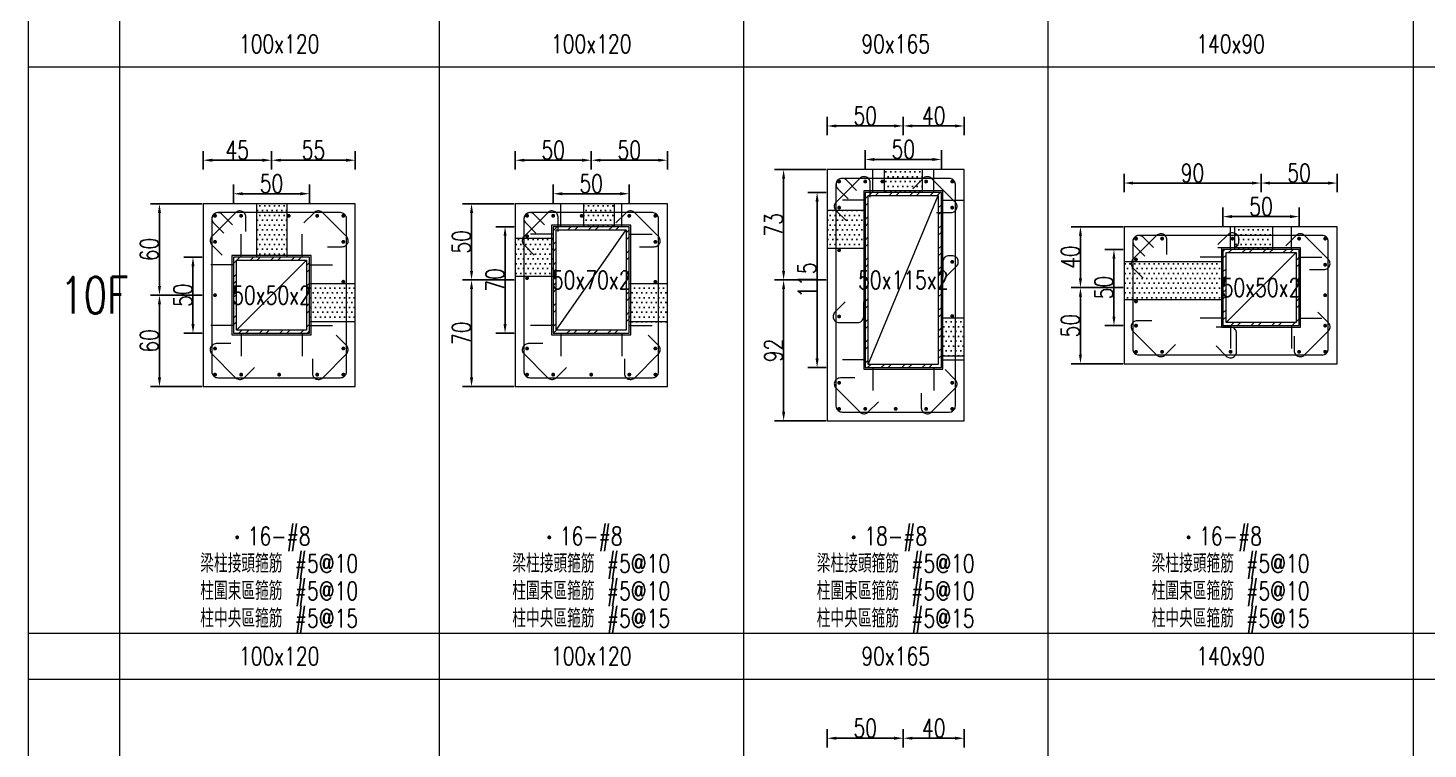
# Model space of a CAD drawing. Header units: millimetres. Extents: x 0 to 3905, y 0 to 8880.
# Drawn here: x 0 to 920, y 3974 to 4447 of the extents above; entities that cross this region are included whole.
import ezdxf
from ezdxf.enums import TextEntityAlignment as Align

# ---------------------------------------------------------------- set-up
doc = ezdxf.new("R2010")
doc.units = ezdxf.units.MM
doc.layers.get('DEFPOINTS').update_dxf_attribs({"color": 3})
for name, color, linetype in [('Hatch線', 6, 'Continuous'), ('TC-鋼粱', 132, 'Continuous'), ('主筋斷面', 2, 'Continuous'), ('文字-主筋根數', 7, 'Continuous'), ('文字-剪力筋 中央區', 7, 'Continuous'), ('文字-剪力筋-BC', 7, 'Continuous'), ('文字-剪力筋-圍束區', 7, 'Continuous'), ('文字-斷面尺寸', 7, 'Continuous'), ('文字-樓群名稱', 7, 'Continuous'), ('文字-輔助字', 7, 'Continuous'), ('柱斷面線', 4, 'Continuous'), ('標註字', 4, 'Continuous'), ('箍筋線', 1, 'Continuous'), ('網格線', 7, 'Continuous'), ('鋼柱', 11, 'Continuous')]:
    doc.layers.add(name, color=color, linetype=linetype)
doc.styles.add('note', font='txt.shx', dxfattribs={"width": 0.75, "height": 12})
doc.styles.add('txt', font='txt.shx', dxfattribs={"height": 0.2, "bigfont": 'chineset.shx'})
doc.dimstyles.new('RCAD_DIM', dxfattribs={"dimtxt": 12, "dimasz": 6, "dimexe": 6, "dimexo": 0.625, "dimtad": 1, "dimdec": 0, "dimdsep": 46, "dimtxsty": 'note', "dimcen": 2.5, "dimclrd": 256, "dimclre": 256, "dimclrt": 256, "dimadec": 0, "dimazin": 0, "dimtfac": 1, "dimtmove": 0, "dimatfit": 3, "dimfxl": 0, "dimtolj": 1, "dimarcsym": 0})

# ---------------------------------------------------------------- blocks, each defined once
blk = doc.blocks.new('*D78')
at = {"layer": 'DEFPOINTS', "color": 0}
for p in [(135, 4332), (185, 4338.62), (185, 4332)]:
    blk.add_point(p, dxfattribs=at)
at = {"layer": '標註字', "lineweight": -2}
for p, q in [((135, 4332.62), (135, 4344.62)), ((185, 4332.62), (185, 4344.62)), ((141, 4338.62), (179, 4338.62))]:
    blk.add_line(p, q, dxfattribs=at)
at = {"layer": '標註字'}
for points in [[(141, 4339.62), (141, 4337.62), (135, 4338.62)], [(179, 4337.62), (179, 4339.62), (185, 4338.62)]]:
    blk.add_solid(points, dxfattribs=at)
at = {"layer": '標註字', "insert": (160, 4345.25), "char_height": 12, "attachment_point": 5, "style": 'note'}
blk.add_mtext('\\A1;50', dxfattribs=at)
blk = doc.blocks.new('*D79')
at = {"layer": 'DEFPOINTS', "color": 0}
for p in [(108.38, 4297), (115, 4297), (115, 4247)]:
    blk.add_point(p, dxfattribs=at)
at = {"layer": '標註字', "lineweight": -2}
for p, q in [((114.38, 4297), (102.38, 4297)), ((108.38, 4253), (108.38, 4291)), ((114.38, 4247), (102.38, 4247))]:
    blk.add_line(p, q, dxfattribs=at)
at = {"layer": '標註字'}
for points in [[(109.38, 4291), (107.38, 4291), (108.38, 4297)], [(107.38, 4253), (109.38, 4253), (108.38, 4247)]]:
    blk.add_solid(points, dxfattribs=at)
at = {"layer": '標註字', "insert": (101.75, 4272), "char_height": 12, "attachment_point": 5, "rotation": 90, "style": 'note'}
blk.add_mtext('\\A1;50', dxfattribs=at)
blk = doc.blocks.new('*D80')
at = {"layer": 'DEFPOINTS', "color": 0}
for p in [(160, 4360.62), (115, 4354), (160, 4354)]:
    blk.add_point(p, dxfattribs=at)
at = {"layer": '標註字', "lineweight": -2}
for p, q in [((115, 4354.62), (115, 4366.62)), ((121, 4360.62), (154, 4360.62)), ((160, 4354.62), (160, 4366.62))]:
    blk.add_line(p, q, dxfattribs=at)
at = {"layer": '標註字'}
for points in [[(121, 4361.62), (121, 4359.62), (115, 4360.62)], [(154, 4359.62), (154, 4361.62), (160, 4360.62)]]:
    blk.add_solid(points, dxfattribs=at)
at = {"layer": '標註字', "insert": (137.5, 4367.25), "char_height": 12, "attachment_point": 5, "style": 'note'}
blk.add_mtext('\\A1;45', dxfattribs=at)
blk = doc.blocks.new('*D81')
at = {"layer": 'DEFPOINTS', "color": 0}
for p in [(215, 4360.62), (160, 4354), (215, 4354)]:
    blk.add_point(p, dxfattribs=at)
at = {"layer": '標註字', "lineweight": -2}
for p, q in [((160, 4354.62), (160, 4366.62)), ((166, 4360.62), (209, 4360.62)), ((215, 4354.62), (215, 4366.62))]:
    blk.add_line(p, q, dxfattribs=at)
at = {"layer": '標註字'}
for points in [[(166, 4361.62), (166, 4359.62), (160, 4360.62)], [(209, 4359.62), (209, 4361.62), (215, 4360.62)]]:
    blk.add_solid(points, dxfattribs=at)
at = {"layer": '標註字', "insert": (187.5, 4367.25), "char_height": 12, "attachment_point": 5, "style": 'note'}
blk.add_mtext('\\A1;55', dxfattribs=at)
blk = doc.blocks.new('*D82')
at = {"layer": 'DEFPOINTS', "color": 0}
for p in [(86.38, 4272), (115, 4272), (115, 4212)]:
    blk.add_point(p, dxfattribs=at)
at = {"layer": '標註字', "lineweight": -2}
for p, q in [((114.38, 4272), (80.38, 4272)), ((86.38, 4218), (86.38, 4266)), ((114.38, 4212), (80.38, 4212))]:
    blk.add_line(p, q, dxfattribs=at)
at = {"layer": '標註字'}
for points in [[(87.38, 4266), (85.38, 4266), (86.38, 4272)], [(85.38, 4218), (87.38, 4218), (86.38, 4212)]]:
    blk.add_solid(points, dxfattribs=at)
at = {"layer": '標註字', "insert": (79.75, 4242), "char_height": 12, "attachment_point": 5, "rotation": 90, "style": 'note'}
blk.add_mtext('\\A1;60', dxfattribs=at)
blk = doc.blocks.new('*D83')
at = {"layer": 'DEFPOINTS', "color": 0}
for p in [(86.38, 4332), (115, 4332), (115, 4272)]:
    blk.add_point(p, dxfattribs=at)
at = {"layer": '標註字', "lineweight": -2}
for p, q in [((114.38, 4332), (80.38, 4332)), ((86.38, 4278), (86.38, 4326)), ((114.38, 4272), (80.38, 4272))]:
    blk.add_line(p, q, dxfattribs=at)
at = {"layer": '標註字'}
for points in [[(87.38, 4326), (85.38, 4326), (86.38, 4332)], [(85.38, 4278), (87.38, 4278), (86.38, 4272)]]:
    blk.add_solid(points, dxfattribs=at)
at = {"layer": '標註字', "insert": (79.75, 4302), "char_height": 12, "attachment_point": 5, "rotation": 90, "style": 'note'}
blk.add_mtext('\\A1;60', dxfattribs=at)
blk = doc.blocks.new('Circle_Filled')
at = {"const_width": 0.5}
blk.add_lwpolyline([(-0.25, 0, 1), (0.25, 0, 1)], format="xyb", close=True, dxfattribs=at)
blk = doc.blocks.new('*D210')
at = {"layer": 'DEFPOINTS', "color": 0}
for p in [(345, 4332), (395, 4338.62), (395, 4332)]:
    blk.add_point(p, dxfattribs=at)
at = {"layer": '標註字', "lineweight": -2}
for p, q in [((345, 4332.62), (345, 4344.62)), ((395, 4332.62), (395, 4344.62)), ((351, 4338.62), (389, 4338.62))]:
    blk.add_line(p, q, dxfattribs=at)
at = {"layer": '標註字'}
for points in [[(351, 4339.62), (351, 4337.62), (345, 4338.62)], [(389, 4337.62), (389, 4339.62), (395, 4338.62)]]:
    blk.add_solid(points, dxfattribs=at)
at = {"layer": '標註字', "insert": (370, 4345.25), "char_height": 12, "attachment_point": 5, "style": 'note'}
blk.add_mtext('\\A1;50', dxfattribs=at)
blk = doc.blocks.new('*D211')
at = {"layer": 'DEFPOINTS', "color": 0}
for p in [(313.38, 4317), (320, 4317), (320, 4247)]:
    blk.add_point(p, dxfattribs=at)
at = {"layer": '標註字', "lineweight": -2}
for p, q in [((319.38, 4317), (307.38, 4317)), ((313.38, 4253), (313.38, 4311)), ((319.38, 4247), (307.38, 4247))]:
    blk.add_line(p, q, dxfattribs=at)
at = {"layer": '標註字'}
for points in [[(314.38, 4311), (312.38, 4311), (313.38, 4317)], [(312.38, 4253), (314.38, 4253), (313.38, 4247)]]:
    blk.add_solid(points, dxfattribs=at)
at = {"layer": '標註字', "insert": (306.75, 4282), "char_height": 12, "attachment_point": 5, "rotation": 90, "style": 'note'}
blk.add_mtext('\\A1;70', dxfattribs=at)
blk = doc.blocks.new('*D212')
at = {"layer": 'DEFPOINTS', "color": 0}
for p in [(370, 4360.62), (320, 4354), (370, 4354)]:
    blk.add_point(p, dxfattribs=at)
at = {"layer": '標註字', "lineweight": -2}
for p, q in [((320, 4354.62), (320, 4366.62)), ((326, 4360.62), (364, 4360.62)), ((370, 4354.62), (370, 4366.62))]:
    blk.add_line(p, q, dxfattribs=at)
at = {"layer": '標註字'}
for points in [[(326, 4361.62), (326, 4359.62), (320, 4360.62)], [(364, 4359.62), (364, 4361.62), (370, 4360.62)]]:
    blk.add_solid(points, dxfattribs=at)
at = {"layer": '標註字', "insert": (345, 4367.25), "char_height": 12, "attachment_point": 5, "style": 'note'}
blk.add_mtext('\\A1;50', dxfattribs=at)
blk = doc.blocks.new('*D213')
at = {"layer": 'DEFPOINTS', "color": 0}
for p in [(420, 4360.62), (370, 4354), (420, 4354)]:
    blk.add_point(p, dxfattribs=at)
at = {"layer": '標註字', "lineweight": -2}
for p, q in [((370, 4354.62), (370, 4366.62)), ((376, 4360.62), (414, 4360.62)), ((420, 4354.62), (420, 4366.62))]:
    blk.add_line(p, q, dxfattribs=at)
at = {"layer": '標註字'}
for points in [[(376, 4361.62), (376, 4359.62), (370, 4360.62)], [(414, 4359.62), (414, 4361.62), (420, 4360.62)]]:
    blk.add_solid(points, dxfattribs=at)
at = {"layer": '標註字', "insert": (395, 4367.25), "char_height": 12, "attachment_point": 5, "style": 'note'}
blk.add_mtext('\\A1;50', dxfattribs=at)
blk = doc.blocks.new('*D214')
at = {"layer": 'DEFPOINTS', "color": 0}
for p in [(291.38, 4282), (320, 4282), (320, 4212)]:
    blk.add_point(p, dxfattribs=at)
at = {"layer": '標註字', "lineweight": -2}
for p, q in [((319.38, 4282), (285.38, 4282)), ((291.38, 4218), (291.38, 4276)), ((319.38, 4212), (285.38, 4212))]:
    blk.add_line(p, q, dxfattribs=at)
at = {"layer": '標註字'}
for points in [[(292.38, 4276), (290.38, 4276), (291.38, 4282)], [(290.38, 4218), (292.38, 4218), (291.38, 4212)]]:
    blk.add_solid(points, dxfattribs=at)
at = {"layer": '標註字', "insert": (284.75, 4247), "char_height": 12, "attachment_point": 5, "rotation": 90, "style": 'note'}
blk.add_mtext('\\A1;70', dxfattribs=at)
blk = doc.blocks.new('*D215')
at = {"layer": 'DEFPOINTS', "color": 0}
for p in [(291.38, 4332), (320, 4332), (320, 4282)]:
    blk.add_point(p, dxfattribs=at)
at = {"layer": '標註字', "lineweight": -2}
for p, q in [((319.38, 4332), (285.38, 4332)), ((291.38, 4288), (291.38, 4326)), ((319.38, 4282), (285.38, 4282))]:
    blk.add_line(p, q, dxfattribs=at)
at = {"layer": '標註字'}
for points in [[(292.38, 4326), (290.38, 4326), (291.38, 4332)], [(290.38, 4288), (292.38, 4288), (291.38, 4282)]]:
    blk.add_solid(points, dxfattribs=at)
at = {"layer": '標註字', "insert": (284.75, 4307), "char_height": 12, "attachment_point": 5, "rotation": 90, "style": 'note'}
blk.add_mtext('\\A1;50', dxfattribs=at)
blk = doc.blocks.new('*D338')
at = {"layer": 'DEFPOINTS', "color": 0}
for p in [(525, 3974.5), (575, 3981.12), (575, 3974.5)]:
    blk.add_point(p, dxfattribs=at)
at = {"layer": '標註字', "lineweight": -2}
for p, q in [((525, 3975.12), (525, 3987.12)), ((575, 3975.12), (575, 3987.12)), ((531, 3981.12), (569, 3981.12))]:
    blk.add_line(p, q, dxfattribs=at)
at = {"layer": '標註字'}
for points in [[(531, 3982.12), (531, 3980.12), (525, 3981.12)], [(569, 3980.12), (569, 3982.12), (575, 3981.12)]]:
    blk.add_solid(points, dxfattribs=at)
at = {"layer": '標註字', "insert": (550, 3987.75), "char_height": 12, "attachment_point": 5, "style": 'note'}
blk.add_mtext('\\A1;50', dxfattribs=at)
blk = doc.blocks.new('*D339')
at = {"layer": 'DEFPOINTS', "color": 0}
for p in [(575, 3974.5), (615, 3981.12), (615, 3974.5)]:
    blk.add_point(p, dxfattribs=at)
at = {"layer": '標註字', "lineweight": -2}
for p, q in [((575, 3975.12), (575, 3987.12)), ((615, 3975.12), (615, 3987.12)), ((581, 3981.12), (609, 3981.12))]:
    blk.add_line(p, q, dxfattribs=at)
at = {"layer": '標註字'}
for points in [[(581, 3982.12), (581, 3980.12), (575, 3981.12)], [(609, 3980.12), (609, 3982.12), (615, 3981.12)]]:
    blk.add_solid(points, dxfattribs=at)
at = {"layer": '標註字', "insert": (595, 3987.75), "char_height": 12, "attachment_point": 5, "style": 'note'}
blk.add_mtext('\\A1;40', dxfattribs=at)
blk = doc.blocks.new('*D342')
at = {"layer": 'DEFPOINTS', "color": 0}
for p in [(600, 4361.12), (550, 4354.5), (600, 4354.5)]:
    blk.add_point(p, dxfattribs=at)
at = {"layer": '標註字', "lineweight": -2}
for p, q in [((550, 4355.12), (550, 4367.12)), ((556, 4361.12), (594, 4361.12)), ((600, 4355.12), (600, 4367.12))]:
    blk.add_line(p, q, dxfattribs=at)
at = {"layer": '標註字'}
for points in [[(556, 4362.12), (556, 4360.12), (550, 4361.12)], [(594, 4360.12), (594, 4362.12), (600, 4361.12)]]:
    blk.add_solid(points, dxfattribs=at)
at = {"layer": '標註字', "insert": (575, 4367.75), "char_height": 12, "attachment_point": 5, "style": 'note'}
blk.add_mtext('\\A1;50', dxfattribs=at)
blk = doc.blocks.new('*D343')
at = {"layer": 'DEFPOINTS', "color": 0}
for p in [(518.38, 4339.49), (525, 4339.49), (525, 4224.49)]:
    blk.add_point(p, dxfattribs=at)
at = {"layer": '標註字', "lineweight": -2}
for p, q in [((524.38, 4339.49), (512.38, 4339.49)), ((518.38, 4230.49), (518.38, 4333.49)), ((524.38, 4224.49), (512.38, 4224.49))]:
    blk.add_line(p, q, dxfattribs=at)
at = {"layer": '標註字'}
for points in [[(519.38, 4333.49), (517.38, 4333.49), (518.38, 4339.49)], [(517.38, 4230.49), (519.38, 4230.49), (518.38, 4224.49)]]:
    blk.add_solid(points, dxfattribs=at)
at = {"layer": '標註字', "insert": (511.75, 4281.99), "char_height": 12, "attachment_point": 5, "rotation": 90, "style": 'note'}
blk.add_mtext('\\A1;115', dxfattribs=at)
blk = doc.blocks.new('*D344')
at = {"layer": 'DEFPOINTS', "color": 0}
for p in [(575, 4383.12), (525, 4376.5), (575, 4376.5)]:
    blk.add_point(p, dxfattribs=at)
at = {"layer": '標註字', "lineweight": -2}
for p, q in [((525, 4377.12), (525, 4389.12)), ((575, 4377.12), (575, 4389.12)), ((531, 4383.12), (569, 4383.12))]:
    blk.add_line(p, q, dxfattribs=at)
at = {"layer": '標註字'}
for points in [[(531, 4384.12), (531, 4382.12), (525, 4383.12)], [(569, 4382.12), (569, 4384.12), (575, 4383.12)]]:
    blk.add_solid(points, dxfattribs=at)
at = {"layer": '標註字', "insert": (550, 4389.75), "char_height": 12, "attachment_point": 5, "style": 'note'}
blk.add_mtext('\\A1;50', dxfattribs=at)
blk = doc.blocks.new('*D345')
at = {"layer": 'DEFPOINTS', "color": 0}
for p in [(615, 4383.12), (575, 4376.5), (615, 4376.5)]:
    blk.add_point(p, dxfattribs=at)
at = {"layer": '標註字', "lineweight": -2}
for p, q in [((575, 4377.12), (575, 4389.12)), ((615, 4377.12), (615, 4389.12)), ((581, 4383.12), (609, 4383.12))]:
    blk.add_line(p, q, dxfattribs=at)
at = {"layer": '標註字'}
for points in [[(581, 4384.12), (581, 4382.12), (575, 4383.12)], [(609, 4382.12), (609, 4384.12), (615, 4383.12)]]:
    blk.add_solid(points, dxfattribs=at)
at = {"layer": '標註字', "insert": (595, 4389.75), "char_height": 12, "attachment_point": 5, "style": 'note'}
blk.add_mtext('\\A1;40', dxfattribs=at)
blk = doc.blocks.new('*D346')
at = {"layer": 'DEFPOINTS', "color": 0}
for p in [(496.38, 4281.99), (525, 4281.99), (525, 4189.5)]:
    blk.add_point(p, dxfattribs=at)
at = {"layer": '標註字', "lineweight": -2}
for p, q in [((524.38, 4281.99), (490.38, 4281.99)), ((496.38, 4195.5), (496.38, 4275.99)), ((524.38, 4189.5), (490.38, 4189.5))]:
    blk.add_line(p, q, dxfattribs=at)
at = {"layer": '標註字'}
for points in [[(497.38, 4275.99), (495.38, 4275.99), (496.38, 4281.99)], [(495.38, 4195.5), (497.38, 4195.5), (496.38, 4189.5)]]:
    blk.add_solid(points, dxfattribs=at)
at = {"layer": '標註字', "insert": (489.75, 4235.74), "char_height": 12, "attachment_point": 5, "rotation": 90, "style": 'note'}
blk.add_mtext('\\A1;92', dxfattribs=at)
blk = doc.blocks.new('*D347')
at = {"layer": 'DEFPOINTS', "color": 0}
for p in [(496.38, 4354.5), (525, 4354.5), (525, 4281.99)]:
    blk.add_point(p, dxfattribs=at)
at = {"layer": '標註字', "lineweight": -2}
for p, q in [((524.38, 4354.5), (490.38, 4354.5)), ((496.38, 4287.99), (496.38, 4348.5)), ((524.38, 4281.99), (490.38, 4281.99))]:
    blk.add_line(p, q, dxfattribs=at)
at = {"layer": '標註字'}
for points in [[(497.38, 4348.5), (495.38, 4348.5), (496.38, 4354.5)], [(495.38, 4287.99), (497.38, 4287.99), (496.38, 4281.99)]]:
    blk.add_solid(points, dxfattribs=at)
at = {"layer": '標註字', "insert": (489.75, 4318.24), "char_height": 12, "attachment_point": 5, "rotation": 90, "style": 'note'}
blk.add_mtext('\\A1;73', dxfattribs=at)
blk = doc.blocks.new('*D474')
at = {"layer": 'DEFPOINTS', "color": 0}
for p in [(835, 4323.62), (785, 4317), (835, 4317)]:
    blk.add_point(p, dxfattribs=at)
at = {"layer": '標註字', "lineweight": -2}
for p, q in [((785, 4317.62), (785, 4329.62)), ((791, 4323.62), (829, 4323.62)), ((835, 4317.62), (835, 4329.62))]:
    blk.add_line(p, q, dxfattribs=at)
at = {"layer": '標註字'}
for points in [[(791, 4324.62), (791, 4322.62), (785, 4323.62)], [(829, 4322.62), (829, 4324.62), (835, 4323.62)]]:
    blk.add_solid(points, dxfattribs=at)
at = {"layer": '標註字', "insert": (810, 4330.25), "char_height": 12, "attachment_point": 5, "style": 'note'}
blk.add_mtext('\\A1;50', dxfattribs=at)
blk = doc.blocks.new('*D475')
at = {"layer": 'DEFPOINTS', "color": 0}
for p in [(713.38, 4302), (720, 4302), (720, 4252)]:
    blk.add_point(p, dxfattribs=at)
at = {"layer": '標註字', "lineweight": -2}
for p, q in [((719.38, 4302), (707.38, 4302)), ((713.38, 4258), (713.38, 4296)), ((719.38, 4252), (707.38, 4252))]:
    blk.add_line(p, q, dxfattribs=at)
at = {"layer": '標註字'}
for points in [[(714.38, 4296), (712.38, 4296), (713.38, 4302)], [(712.38, 4258), (714.38, 4258), (713.38, 4252)]]:
    blk.add_solid(points, dxfattribs=at)
at = {"layer": '標註字', "insert": (706.75, 4277), "char_height": 12, "attachment_point": 5, "rotation": 90, "style": 'note'}
blk.add_mtext('\\A1;50', dxfattribs=at)
blk = doc.blocks.new('*D476')
at = {"layer": 'DEFPOINTS', "color": 0}
for p in [(810, 4345.62), (720, 4339), (810, 4339)]:
    blk.add_point(p, dxfattribs=at)
at = {"layer": '標註字', "lineweight": -2}
for p, q in [((720, 4339.62), (720, 4351.62)), ((810, 4339.62), (810, 4351.62)), ((726, 4345.62), (804, 4345.62))]:
    blk.add_line(p, q, dxfattribs=at)
at = {"layer": '標註字'}
for points in [[(726, 4346.62), (726, 4344.62), (720, 4345.62)], [(804, 4344.62), (804, 4346.62), (810, 4345.62)]]:
    blk.add_solid(points, dxfattribs=at)
at = {"layer": '標註字', "insert": (765, 4352.25), "char_height": 12, "attachment_point": 5, "style": 'note'}
blk.add_mtext('\\A1;90', dxfattribs=at)
blk = doc.blocks.new('*D477')
at = {"layer": 'DEFPOINTS', "color": 0}
for p in [(860, 4345.62), (810, 4339), (860, 4339)]:
    blk.add_point(p, dxfattribs=at)
at = {"layer": '標註字', "lineweight": -2}
for p, q in [((810, 4339.62), (810, 4351.62)), ((860, 4339.62), (860, 4351.62)), ((816, 4345.62), (854, 4345.62))]:
    blk.add_line(p, q, dxfattribs=at)
at = {"layer": '標註字'}
for points in [[(816, 4346.62), (816, 4344.62), (810, 4345.62)], [(854, 4344.62), (854, 4346.62), (860, 4345.62)]]:
    blk.add_solid(points, dxfattribs=at)
at = {"layer": '標註字', "insert": (835, 4352.25), "char_height": 12, "attachment_point": 5, "style": 'note'}
blk.add_mtext('\\A1;50', dxfattribs=at)
blk = doc.blocks.new('*D478')
at = {"layer": 'DEFPOINTS', "color": 0}
for p in [(691.38, 4277), (720, 4277), (720, 4227)]:
    blk.add_point(p, dxfattribs=at)
at = {"layer": '標註字', "lineweight": -2}
for p, q in [((719.38, 4277), (685.38, 4277)), ((691.38, 4233), (691.38, 4271)), ((719.38, 4227), (685.38, 4227))]:
    blk.add_line(p, q, dxfattribs=at)
at = {"layer": '標註字'}
for points in [[(692.38, 4271), (690.38, 4271), (691.38, 4277)], [(690.38, 4233), (692.38, 4233), (691.38, 4227)]]:
    blk.add_solid(points, dxfattribs=at)
at = {"layer": '標註字', "insert": (684.75, 4252), "char_height": 12, "attachment_point": 5, "rotation": 90, "style": 'note'}
blk.add_mtext('\\A1;50', dxfattribs=at)
blk = doc.blocks.new('*D479')
at = {"layer": 'DEFPOINTS', "color": 0}
for p in [(691.38, 4317), (720, 4317), (720, 4277)]:
    blk.add_point(p, dxfattribs=at)
at = {"layer": '標註字', "lineweight": -2}
for p, q in [((719.38, 4317), (685.38, 4317)), ((691.38, 4283), (691.38, 4311)), ((719.38, 4277), (685.38, 4277))]:
    blk.add_line(p, q, dxfattribs=at)
at = {"layer": '標註字'}
for points in [[(692.38, 4311), (690.38, 4311), (691.38, 4317)], [(690.38, 4283), (692.38, 4283), (691.38, 4277)]]:
    blk.add_solid(points, dxfattribs=at)
at = {"layer": '標註字', "insert": (684.75, 4297), "char_height": 12, "attachment_point": 5, "rotation": 90, "style": 'note'}
blk.add_mtext('\\A1;40', dxfattribs=at)

msp = doc.modelspace()

# ---------------------------------------------------------------- hatches: boundary and pattern name
at = {"layer": 'Hatch線'}
h = msp.add_hatch(dxfattribs=at)
h.set_pattern_fill('ANSI32', color=256, style=0)
h.paths.add_polyline_path([(550, 4224.49), (600, 4224.49), (600, 4339.49), (550, 4339.49)], flags=17)
h.paths.add_polyline_path([(552, 4226.49), (552, 4337.49), (598, 4337.49), (598, 4226.49)])
h = msp.add_hatch(dxfattribs=at)
h.set_pattern_fill('ANSI32', color=256, style=0)
h.paths.add_polyline_path([(345, 4247), (395, 4247), (395, 4317), (345, 4317)], flags=17)
h.paths.add_polyline_path([(347, 4249), (347, 4315), (393, 4315), (393, 4249)])
h = msp.add_hatch(dxfattribs=at)
h.set_pattern_fill('ANSI32', color=256, style=0)
h.paths.add_polyline_path([(135, 4247), (185, 4247), (185, 4297), (135, 4297)], flags=17)
h.paths.add_polyline_path([(137, 4249), (137, 4295), (183, 4295), (183, 4249)])
h = msp.add_hatch(dxfattribs=at)
h.set_pattern_fill('ANSI32', color=256, style=0)
h.paths.add_polyline_path([(785, 4252), (835, 4252), (835, 4302), (785, 4302)], flags=17)
h.paths.add_polyline_path([(787, 4254), (787, 4300), (833, 4300), (833, 4254)])
at = {"layer": 'TC-鋼粱'}
h = msp.add_hatch(dxfattribs=at)
h.set_pattern_fill('DOTS', color=256, scale=2, style=0)
h.paths.add_polyline_path([(587.5, 4354.5), (562.5, 4354.5), (562.5, 4339.49), (587.5, 4339.49)], flags=17)
h = msp.add_hatch(dxfattribs=at)
h.set_pattern_fill('DOTS', color=256, scale=2, style=0)
h.paths.add_polyline_path([(170, 4332), (150, 4332), (150, 4297), (170, 4297)], flags=17)
h = msp.add_hatch(dxfattribs=at)
h.set_pattern_fill('DOTS', color=256, scale=2, style=0)
h.paths.add_polyline_path([(385, 4332), (365, 4332), (365, 4317), (385, 4317)], flags=17)
h = msp.add_hatch(dxfattribs=at)
h.set_pattern_fill('DOTS', color=256, scale=2, style=0)
h.paths.add_polyline_path([(525, 4327.81), (525, 4302.81), (550, 4302.81), (550, 4327.81)], flags=17)
h = msp.add_hatch(dxfattribs=at)
h.set_pattern_fill('DOTS', color=256, scale=2, style=0)
h.paths.add_polyline_path([(817.5, 4317), (792.5, 4317), (792.5, 4302), (817.5, 4302)], flags=17)
h = msp.add_hatch(dxfattribs=at)
h.set_pattern_fill('DOTS', color=256, scale=2, style=0)
h.paths.add_polyline_path([(320, 4309.5), (320, 4284.5), (345, 4284.5), (345, 4309.5)], flags=17)
h = msp.add_hatch(dxfattribs=at)
h.set_pattern_fill('DOTS', color=256, scale=2, style=0)
h.paths.add_polyline_path([(720, 4294.19), (720, 4269.19), (785, 4269.19), (785, 4294.19)], flags=17)
h = msp.add_hatch(dxfattribs=at)
h.set_pattern_fill('DOTS', color=256, scale=2, style=0)
h.paths.add_polyline_path([(215, 4254.56), (215, 4279.56), (185, 4279.56), (185, 4254.56)], flags=17)
h = msp.add_hatch(dxfattribs=at)
h.set_pattern_fill('DOTS', color=256, scale=2, style=0)
h.paths.add_polyline_path([(420, 4254.5), (420, 4279.5), (395, 4279.5), (395, 4254.5)], flags=17)
h = msp.add_hatch(dxfattribs=at)
h.set_pattern_fill('DOTS', color=256, scale=2, style=0)
h.paths.add_polyline_path([(615, 4232), (615, 4257), (600, 4257), (600, 4232)], flags=17)

# ---------------------------------------------------------------- linework, layer by layer
at = {"layer": 'DEFPOINTS', "lineweight": 5}
for points in [[(555, 4339.49), (555, 4354.49)], [(595, 4339.49), (595, 4354.49)], [(350, 4317), (350, 4332)], [(390, 4317), (390, 4332)], [(550, 4334.49), (535, 4334.49)], [(550, 4223.49), (601, 4223.49), (601, 4340.49), (549, 4340.49), (549, 4223.49), (550, 4223.49)], [(552, 4226.49), (598, 4337.49)], [(600, 4334.49), (615, 4334.49)], [(345, 4246), (396, 4246), (396, 4318), (344, 4318), (344, 4246), (345, 4246)], [(347, 4249), (393, 4315)], [(790, 4302), (790, 4317)], [(830, 4302), (830, 4317)], [(140, 4297), (140, 4312)], [(180, 4297), (180, 4312)], [(345, 4312), (330, 4312)], [(395, 4312), (410, 4312)], [(135, 4246), (186, 4246), (186, 4298), (134, 4298), (134, 4246), (135, 4246)], [(137, 4249), (183, 4295)], [(785, 4297), (770, 4297)], [(785, 4251), (836, 4251), (836, 4303), (784, 4303), (784, 4251), (785, 4251)], [(787, 4254), (833, 4300)], [(835, 4297), (850, 4297)], [(135, 4292), (120, 4292)], [(185, 4292), (200, 4292)], [(135, 4252), (120, 4252)], [(185, 4252), (200, 4252)], [(345, 4252), (330, 4252)], [(395, 4252), (410, 4252)], [(785, 4257), (770, 4257)], [(790, 4252), (790, 4237)], [(830, 4252), (830, 4237)], [(835, 4257), (850, 4257)], [(140, 4247), (140, 4232)], [(180, 4247), (180, 4232)], [(350, 4247), (350, 4232)], [(390, 4247), (390, 4232)], [(550, 4229.49), (535, 4229.49)], [(555, 4224.49), (555, 4209.49)], [(595, 4224.49), (595, 4209.49)], [(600, 4229.49), (615, 4229.49)]]:
    msp.add_lwpolyline(points, dxfattribs=at)
at = {"layer": 'TC-鋼粱', "lineweight": 5}
for points in [[(562.5, 4354.5), (562.5, 4339.49)], [(587.5, 4354.5), (587.5, 4339.49)], [(150, 4332), (150, 4297)], [(170, 4332), (170, 4297)], [(365, 4332), (365, 4317)], [(385, 4332), (385, 4317)], [(525, 4327.81), (550, 4327.81)], [(792.5, 4317), (792.5, 4302)], [(817.5, 4317), (817.5, 4302)], [(320, 4309.5), (345, 4309.5)], [(525, 4302.81), (550, 4302.81)], [(720, 4294.19), (785, 4294.19)], [(215, 4279.56), (185, 4279.56)], [(320, 4284.5), (345, 4284.5)], [(420, 4279.5), (395, 4279.5)], [(720, 4269.19), (785, 4269.19)], [(215, 4254.56), (185, 4254.56)], [(420, 4254.5), (395, 4254.5)], [(615, 4257), (600, 4257)], [(615, 4232), (600, 4232)]]:
    msp.add_lwpolyline(points, dxfattribs=at)
at = {"layer": '柱斷面線', "lineweight": 5}
for points in [[(525, 4189.5), (615, 4189.5), (615, 4354.5), (525, 4354.5), (525, 4189.5)], [(115, 4212), (215, 4212), (215, 4332), (115, 4332), (115, 4212)], [(320, 4212), (420, 4212), (420, 4332), (320, 4332), (320, 4212)], [(720, 4227), (860, 4227), (860, 4317), (720, 4317), (720, 4227)]]:
    msp.add_lwpolyline(points, dxfattribs=at)
at = {"layer": '箍筋線', "lineweight": 5}
for points in [[(553.19, 4336.31), (553.19, 4345.85), (553.13, 4346.52), (552.96, 4347.16), (552.69, 4347.77), (552.32, 4348.33), (551.86, 4348.82), (551.33, 4349.22), (550.73, 4349.52), (550.1, 4349.73), (549.43, 4349.82), (548.77, 4349.8), (548.11, 4349.67), (547.49, 4349.43), (546.91, 4349.09), (546.4, 4348.66), (530.84, 4333.1), (530.39, 4332.57), (530.05, 4331.97), (529.81, 4331.32), (529.69, 4330.63), (529.69, 4329.94), (529.81, 4329.26), (530.05, 4328.61), (530.39, 4328.01), (530.84, 4327.48), (537.58, 4320.73)], [(544.33, 4340.79), (537.58, 4347.54), (537.07, 4347.97), (536.49, 4348.31), (535.87, 4348.55), (535.22, 4348.68), (534.55, 4348.7), (533.89, 4348.61), (533.25, 4348.4), (532.66, 4348.1), (532.12, 4347.69), (531.66, 4347.21), (531.29, 4346.65), (531.02, 4346.04), (530.85, 4345.4), (530.79, 4344.73), (530.79, 4199.27), (530.86, 4198.58), (531.03, 4197.91), (531.33, 4197.28), (531.72, 4196.71), (532.21, 4196.22), (532.78, 4195.83), (533.41, 4195.53), (534.08, 4195.36), (534.77, 4195.29), (605.23, 4195.29), (605.92, 4195.36), (606.59, 4195.53), (607.22, 4195.83), (607.79, 4196.22), (608.28, 4196.71), (608.67, 4197.28), (608.97, 4197.91), (609.14, 4198.58), (609.21, 4199.27), (609.21, 4344.73), (609.14, 4345.42), (608.97, 4346.09), (608.67, 4346.72), (608.28, 4347.29), (607.79, 4347.78), (607.22, 4348.17), (606.59, 4348.47), (605.92, 4348.64), (605.23, 4348.71), (534.77, 4348.71), (534.1, 4348.65), (533.46, 4348.48), (532.85, 4348.21), (532.29, 4347.84), (531.81, 4347.38), (531.4, 4346.84), (531.1, 4346.25), (530.89, 4345.61), (530.8, 4344.95), (530.82, 4344.28), (530.95, 4343.63), (531.19, 4343.01), (531.53, 4342.43), (531.96, 4341.92), (538.71, 4335.17)], [(596.81, 4326.31), (606.35, 4326.31), (607.02, 4326.37), (607.66, 4326.54), (608.27, 4326.81), (608.83, 4327.18), (609.32, 4327.64), (609.72, 4328.17), (610.02, 4328.77), (610.23, 4329.4), (610.32, 4330.07), (610.3, 4330.73), (610.17, 4331.39), (609.93, 4332.01), (609.59, 4332.59), (609.16, 4333.1), (593.6, 4348.66), (593.07, 4349.11), (592.47, 4349.45), (591.82, 4349.69), (591.13, 4349.81), (590.44, 4349.81), (589.76, 4349.69), (589.11, 4349.45), (588.51, 4349.11), (587.98, 4348.66), (581.23, 4341.92)], [(143.19, 4313.81), (143.19, 4323.35), (143.13, 4324.02), (142.96, 4324.66), (142.69, 4325.27), (142.32, 4325.83), (141.86, 4326.32), (141.33, 4326.72), (140.73, 4327.02), (140.1, 4327.23), (139.43, 4327.32), (138.77, 4327.3), (138.11, 4327.17), (137.49, 4326.93), (136.91, 4326.59), (136.4, 4326.16), (120.84, 4310.6), (120.39, 4310.07), (120.05, 4309.47), (119.81, 4308.82), (119.69, 4308.13), (119.69, 4307.44), (119.81, 4306.76), (120.05, 4306.11), (120.39, 4305.51), (120.84, 4304.98), (127.58, 4298.23)], [(134.33, 4318.29), (127.58, 4325.04), (127.07, 4325.47), (126.49, 4325.81), (125.87, 4326.05), (125.22, 4326.18), (124.55, 4326.2), (123.89, 4326.11), (123.25, 4325.9), (122.66, 4325.6), (122.12, 4325.19), (121.66, 4324.71), (121.29, 4324.15), (121.02, 4323.54), (120.85, 4322.9), (120.79, 4322.23), (120.79, 4221.77), (120.86, 4221.08), (121.03, 4220.41), (121.33, 4219.78), (121.72, 4219.21), (122.21, 4218.72), (122.78, 4218.33), (123.41, 4218.03), (124.08, 4217.86), (124.77, 4217.79), (205.23, 4217.79), (205.92, 4217.86), (206.59, 4218.03), (207.22, 4218.33), (207.79, 4218.72), (208.28, 4219.21), (208.67, 4219.78), (208.97, 4220.41), (209.14, 4221.08), (209.21, 4221.77), (209.21, 4322.23), (209.14, 4322.92), (208.97, 4323.59), (208.67, 4324.22), (208.28, 4324.79), (207.79, 4325.28), (207.22, 4325.67), (206.59, 4325.97), (205.92, 4326.14), (205.23, 4326.21), (124.77, 4326.21), (124.1, 4326.15), (123.46, 4325.98), (122.85, 4325.71), (122.29, 4325.34), (121.81, 4324.88), (121.4, 4324.34), (121.1, 4323.75), (120.89, 4323.11), (120.8, 4322.45), (120.82, 4321.78), (120.95, 4321.13), (121.19, 4320.51), (121.53, 4319.93), (121.96, 4319.42), (128.71, 4312.67)], [(196.81, 4303.81), (206.35, 4303.81), (207.02, 4303.87), (207.66, 4304.04), (208.27, 4304.31), (208.83, 4304.68), (209.32, 4305.14), (209.72, 4305.67), (210.02, 4306.27), (210.23, 4306.9), (210.32, 4307.57), (210.3, 4308.23), (210.17, 4308.89), (209.93, 4309.51), (209.59, 4310.09), (209.16, 4310.6), (193.6, 4326.16), (193.07, 4326.61), (192.47, 4326.95), (191.82, 4327.19), (191.13, 4327.31), (190.44, 4327.31), (189.76, 4327.19), (189.11, 4326.95), (188.51, 4326.61), (187.98, 4326.16), (181.23, 4319.42)], [(348.19, 4313.81), (348.19, 4323.35), (348.13, 4324.02), (347.96, 4324.66), (347.69, 4325.27), (347.32, 4325.83), (346.86, 4326.32), (346.33, 4326.72), (345.73, 4327.02), (345.1, 4327.23), (344.43, 4327.32), (343.77, 4327.3), (343.11, 4327.17), (342.49, 4326.93), (341.91, 4326.59), (341.4, 4326.16), (325.84, 4310.6), (325.39, 4310.07), (325.05, 4309.47), (324.81, 4308.82), (324.69, 4308.13), (324.69, 4307.44), (324.81, 4306.76), (325.05, 4306.11), (325.39, 4305.51), (325.84, 4304.98), (332.58, 4298.23)], [(339.33, 4318.29), (332.58, 4325.04), (332.07, 4325.47), (331.49, 4325.81), (330.87, 4326.05), (330.22, 4326.18), (329.55, 4326.2), (328.89, 4326.11), (328.25, 4325.9), (327.66, 4325.6), (327.12, 4325.19), (326.66, 4324.71), (326.29, 4324.15), (326.02, 4323.54), (325.85, 4322.9), (325.79, 4322.23), (325.79, 4221.77), (325.86, 4221.08), (326.03, 4220.41), (326.33, 4219.78), (326.72, 4219.21), (327.21, 4218.72), (327.78, 4218.33), (328.41, 4218.03), (329.08, 4217.86), (329.77, 4217.79), (410.23, 4217.79), (410.92, 4217.86), (411.59, 4218.03), (412.22, 4218.33), (412.79, 4218.72), (413.28, 4219.21), (413.67, 4219.78), (413.97, 4220.41), (414.14, 4221.08), (414.21, 4221.77), (414.21, 4322.23), (414.14, 4322.92), (413.97, 4323.59), (413.67, 4324.22), (413.28, 4324.79), (412.79, 4325.28), (412.22, 4325.67), (411.59, 4325.97), (410.92, 4326.14), (410.23, 4326.21), (329.77, 4326.21), (329.1, 4326.15), (328.46, 4325.98), (327.85, 4325.71), (327.29, 4325.34), (326.81, 4324.88), (326.4, 4324.34), (326.1, 4323.75), (325.89, 4323.11), (325.8, 4322.45), (325.82, 4321.78), (325.95, 4321.13), (326.19, 4320.51), (326.53, 4319.93), (326.96, 4319.42), (333.71, 4312.67)], [(401.81, 4303.81), (411.35, 4303.81), (412.02, 4303.87), (412.66, 4304.04), (413.27, 4304.31), (413.83, 4304.68), (414.32, 4305.14), (414.72, 4305.67), (415.02, 4306.27), (415.23, 4306.9), (415.32, 4307.57), (415.3, 4308.23), (415.17, 4308.89), (414.93, 4309.51), (414.59, 4310.09), (414.16, 4310.6), (398.6, 4326.16), (398.07, 4326.61), (397.47, 4326.95), (396.82, 4327.19), (396.13, 4327.31), (395.44, 4327.31), (394.76, 4327.19), (394.11, 4326.95), (393.51, 4326.61), (392.98, 4326.16), (386.23, 4319.42)], [(748.19, 4298.81), (748.19, 4308.35), (748.13, 4309.02), (747.96, 4309.66), (747.69, 4310.27), (747.32, 4310.83), (746.86, 4311.32), (746.33, 4311.72), (745.73, 4312.02), (745.1, 4312.23), (744.43, 4312.32), (743.77, 4312.3), (743.11, 4312.17), (742.49, 4311.93), (741.91, 4311.59), (741.4, 4311.16), (725.84, 4295.6), (725.39, 4295.07), (725.05, 4294.47), (724.81, 4293.82), (724.69, 4293.13), (724.69, 4292.44), (724.81, 4291.76), (725.05, 4291.11), (725.39, 4290.51), (725.84, 4289.98), (732.58, 4283.23)], [(739.33, 4303.29), (732.58, 4310.04), (732.07, 4310.47), (731.49, 4310.81), (730.87, 4311.05), (730.22, 4311.18), (729.55, 4311.2), (728.89, 4311.11), (728.25, 4310.9), (727.66, 4310.6), (727.12, 4310.19), (726.66, 4309.71), (726.29, 4309.15), (726.02, 4308.54), (725.85, 4307.9), (725.79, 4307.23), (725.79, 4236.77), (725.86, 4236.08), (726.03, 4235.41), (726.33, 4234.78), (726.72, 4234.21), (727.21, 4233.72), (727.78, 4233.33), (728.41, 4233.03), (729.08, 4232.86), (729.77, 4232.79), (850.23, 4232.79), (850.92, 4232.86), (851.59, 4233.03), (852.22, 4233.33), (852.79, 4233.72), (853.28, 4234.21), (853.67, 4234.78), (853.97, 4235.41), (854.14, 4236.08), (854.21, 4236.77), (854.21, 4307.23), (854.14, 4307.92), (853.97, 4308.59), (853.67, 4309.22), (853.28, 4309.79), (852.79, 4310.28), (852.22, 4310.67), (851.59, 4310.97), (850.92, 4311.14), (850.23, 4311.21), (729.77, 4311.21), (729.1, 4311.15), (728.46, 4310.98), (727.85, 4310.71), (727.29, 4310.34), (726.81, 4309.88), (726.4, 4309.34), (726.1, 4308.75), (725.89, 4308.11), (725.8, 4307.45), (725.82, 4306.78), (725.95, 4306.13), (726.19, 4305.51), (726.53, 4304.93), (726.96, 4304.42), (733.71, 4297.67)], [(781.67, 4305.2), (788.42, 4311.95), (788.93, 4312.38), (789.51, 4312.72), (790.13, 4312.96), (790.79, 4313.09), (791.45, 4313.11), (792.11, 4313.02), (792.75, 4312.81), (793.35, 4312.51), (793.88, 4312.1), (794.34, 4311.62), (794.71, 4311.06), (794.98, 4310.45), (795.15, 4309.81), (795.21, 4309.14), (795.21, 4306.97), (795.14, 4306.28), (794.97, 4305.62), (794.67, 4304.99), (794.28, 4304.42), (793.79, 4303.93), (793.22, 4303.53), (792.59, 4303.24), (791.92, 4303.06), (791.23, 4303), (781.69, 4303)], [(841.81, 4288.81), (851.35, 4288.81), (852.02, 4288.87), (852.66, 4289.04), (853.27, 4289.31), (853.83, 4289.68), (854.32, 4290.14), (854.72, 4290.67), (855.02, 4291.27), (855.23, 4291.9), (855.32, 4292.57), (855.3, 4293.23), (855.17, 4293.89), (854.93, 4294.51), (854.59, 4295.09), (854.16, 4295.6), (838.6, 4311.16), (838.07, 4311.61), (837.47, 4311.95), (836.82, 4312.19), (836.13, 4312.31), (835.44, 4312.31), (834.76, 4312.19), (834.11, 4311.95), (833.51, 4311.61), (832.98, 4311.16), (826.23, 4304.42)], [(603.2, 4284.33), (609.95, 4291.07), (610.38, 4291.58), (610.72, 4292.16), (610.96, 4292.78), (611.09, 4293.44), (611.11, 4294.11), (611.02, 4294.77), (610.81, 4295.41), (610.51, 4296), (610.1, 4296.53), (609.62, 4296.99), (609.06, 4297.36), (608.45, 4297.64), (607.81, 4297.8), (607.14, 4297.86), (604.97, 4297.86), (604.28, 4297.8), (603.62, 4297.62), (602.99, 4297.33), (602.42, 4296.93), (601.93, 4296.44), (601.53, 4295.87), (601.24, 4295.24), (601.06, 4294.58), (601, 4293.88), (601, 4284.34)], [(536.8, 4267.57), (530.05, 4260.83), (529.62, 4260.32), (529.28, 4259.74), (529.04, 4259.12), (528.91, 4258.46), (528.89, 4257.79), (528.98, 4257.13), (529.19, 4256.5), (529.49, 4255.9), (529.9, 4255.37), (530.38, 4254.91), (530.94, 4254.54), (531.55, 4254.27), (532.19, 4254.1), (532.86, 4254.04), (545.02, 4254.04), (545.72, 4254.1), (546.38, 4254.28), (547.01, 4254.58), (547.58, 4254.97), (548.07, 4255.46), (548.47, 4256.03), (548.76, 4256.66), (548.94, 4257.33), (549, 4258.02), (549, 4267.56)], [(831.81, 4245.19), (831.81, 4235.65), (831.87, 4234.98), (832.04, 4234.34), (832.31, 4233.73), (832.68, 4233.17), (833.14, 4232.68), (833.67, 4232.28), (834.27, 4231.98), (834.9, 4231.77), (835.57, 4231.68), (836.23, 4231.7), (836.89, 4231.83), (837.51, 4232.07), (838.09, 4232.41), (838.6, 4232.84), (854.16, 4248.4), (854.61, 4248.93), (854.95, 4249.53), (855.19, 4250.18), (855.31, 4250.87), (855.31, 4251.56), (855.19, 4252.24), (854.95, 4252.89), (854.61, 4253.49), (854.16, 4254.02), (847.42, 4260.77)], [(738.19, 4255.19), (728.65, 4255.19), (727.98, 4255.13), (727.34, 4254.96), (726.73, 4254.69), (726.17, 4254.32), (725.68, 4253.86), (725.28, 4253.33), (724.98, 4252.73), (724.77, 4252.1), (724.68, 4251.43), (724.7, 4250.77), (724.83, 4250.11), (725.07, 4249.49), (725.41, 4248.91), (725.84, 4248.4), (741.4, 4232.84), (741.93, 4232.39), (742.53, 4232.05), (743.18, 4231.81), (743.87, 4231.69), (744.56, 4231.69), (745.24, 4231.81), (745.89, 4232.05), (746.49, 4232.39), (747.02, 4232.84), (753.77, 4239.58)], [(780.44, 4238.8), (787.19, 4232.05), (787.7, 4231.62), (788.28, 4231.28), (788.9, 4231.04), (789.55, 4230.91), (790.22, 4230.89), (790.88, 4230.98), (791.52, 4231.19), (792.11, 4231.49), (792.65, 4231.9), (793.11, 4232.38), (793.48, 4232.94), (793.75, 4233.55), (793.92, 4234.19), (793.97, 4234.86), (793.97, 4247.02), (793.91, 4247.72), (793.74, 4248.38), (793.44, 4249.01), (793.05, 4249.58), (792.56, 4250.07), (791.99, 4250.47), (791.36, 4250.76), (790.69, 4250.94), (790, 4251), (780.46, 4251)], [(133.19, 4240.19), (123.65, 4240.19), (122.98, 4240.13), (122.34, 4239.96), (121.73, 4239.69), (121.17, 4239.32), (120.68, 4238.86), (120.28, 4238.33), (119.98, 4237.73), (119.77, 4237.1), (119.68, 4236.43), (119.7, 4235.77), (119.83, 4235.11), (120.07, 4234.49), (120.41, 4233.91), (120.84, 4233.4), (136.4, 4217.84), (136.93, 4217.39), (137.53, 4217.05), (138.18, 4216.81), (138.87, 4216.69), (139.56, 4216.69), (140.24, 4216.81), (140.89, 4217.05), (141.49, 4217.39), (142.02, 4217.84), (148.77, 4224.58)], [(186.81, 4230.19), (186.81, 4220.65), (186.87, 4219.98), (187.04, 4219.34), (187.31, 4218.73), (187.68, 4218.17), (188.14, 4217.68), (188.67, 4217.28), (189.27, 4216.98), (189.9, 4216.77), (190.57, 4216.68), (191.23, 4216.7), (191.89, 4216.83), (192.51, 4217.07), (193.09, 4217.41), (193.6, 4217.84), (209.16, 4233.4), (209.61, 4233.93), (209.95, 4234.53), (210.19, 4235.18), (210.31, 4235.87), (210.31, 4236.56), (210.19, 4237.24), (209.95, 4237.89), (209.61, 4238.49), (209.16, 4239.02), (202.42, 4245.77)], [(338.19, 4240.19), (328.65, 4240.19), (327.98, 4240.13), (327.34, 4239.96), (326.73, 4239.69), (326.17, 4239.32), (325.68, 4238.86), (325.28, 4238.33), (324.98, 4237.73), (324.77, 4237.1), (324.68, 4236.43), (324.7, 4235.77), (324.83, 4235.11), (325.07, 4234.49), (325.41, 4233.91), (325.84, 4233.4), (341.4, 4217.84), (341.93, 4217.39), (342.53, 4217.05), (343.18, 4216.81), (343.87, 4216.69), (344.56, 4216.69), (345.24, 4216.81), (345.89, 4217.05), (346.49, 4217.39), (347.02, 4217.84), (353.77, 4224.58)], [(391.81, 4230.19), (391.81, 4220.65), (391.87, 4219.98), (392.04, 4219.34), (392.31, 4218.73), (392.68, 4218.17), (393.14, 4217.68), (393.67, 4217.28), (394.27, 4216.98), (394.9, 4216.77), (395.57, 4216.68), (396.23, 4216.7), (396.89, 4216.83), (397.51, 4217.07), (398.09, 4217.41), (398.6, 4217.84), (414.16, 4233.4), (414.61, 4233.93), (414.95, 4234.53), (415.19, 4235.18), (415.31, 4235.87), (415.31, 4236.56), (415.19, 4237.24), (414.95, 4237.89), (414.61, 4238.49), (414.16, 4239.02), (407.42, 4245.77)], [(586.81, 4207.69), (586.81, 4198.15), (586.87, 4197.48), (587.04, 4196.84), (587.31, 4196.23), (587.68, 4195.67), (588.14, 4195.18), (588.67, 4194.78), (589.27, 4194.48), (589.9, 4194.27), (590.57, 4194.18), (591.23, 4194.2), (591.89, 4194.33), (592.51, 4194.57), (593.09, 4194.91), (593.6, 4195.34), (609.16, 4210.9), (609.61, 4211.43), (609.95, 4212.03), (610.19, 4212.68), (610.31, 4213.37), (610.31, 4214.06), (610.19, 4214.74), (609.95, 4215.39), (609.61, 4215.99), (609.16, 4216.52), (602.42, 4223.27)], [(543.19, 4217.69), (533.65, 4217.69), (532.98, 4217.63), (532.34, 4217.46), (531.73, 4217.19), (531.17, 4216.82), (530.68, 4216.36), (530.28, 4215.83), (529.98, 4215.23), (529.77, 4214.6), (529.68, 4213.93), (529.7, 4213.27), (529.83, 4212.61), (530.07, 4211.99), (530.41, 4211.41), (530.84, 4210.9), (546.4, 4195.34), (546.93, 4194.89), (547.53, 4194.55), (548.18, 4194.31), (548.87, 4194.19), (549.56, 4194.19), (550.24, 4194.31), (550.89, 4194.55), (551.49, 4194.89), (552.02, 4195.34), (558.77, 4202.08)]]:
    msp.add_lwpolyline(points, dxfattribs=at)
at = {"layer": '網格線', "lineweight": 5}
for points in [[(0, 4452), (0, 4422)], [(60, 4452), (60, 4422)], [(270, 4452), (270, 4422)], [(470, 4452), (470, 4422)], [(670, 4452), (670, 4422)], [(910, 4452), (910, 4422)], [(0, 4422), (0, 4050)], [(0, 4422), (60, 4422)], [(60, 4422), (270, 4422)], [(60, 4422), (60, 4050)], [(270, 4422), (470, 4422)], [(270, 4422), (270, 4050)], [(470, 4422), (670, 4422)], [(470, 4422), (470, 4050)], [(670, 4422), (910, 4422)], [(670, 4422), (670, 4050)], [(910, 4422), (1180, 4422)], [(910, 4422), (910, 4050)], [(0, 4050), (0, 4020)], [(0, 4050), (60, 4050)], [(60, 4050), (270, 4050)], [(60, 4050), (60, 4020)], [(270, 4050), (470, 4050)], [(270, 4050), (270, 4020)], [(470, 4050), (670, 4050)], [(470, 4050), (470, 4020)], [(670, 4050), (910, 4050)], [(670, 4050), (670, 4020)], [(910, 4050), (1180, 4050)], [(910, 4050), (910, 4020)], [(0, 4020), (0, 3648)], [(0, 4020), (60, 4020)], [(60, 4020), (270, 4020)], [(60, 4020), (60, 3648)], [(270, 4020), (470, 4020)], [(270, 4020), (270, 3648)], [(470, 4020), (670, 4020)], [(470, 4020), (470, 3648)], [(670, 4020), (910, 4020)], [(670, 4020), (670, 3648)], [(910, 4020), (1180, 4020)], [(910, 4020), (910, 3648)]]:
    msp.add_lwpolyline(points, dxfattribs=at)
at = {"layer": '鋼柱', "lineweight": 5}
for points in [[(550, 4224.49), (600, 4224.49), (600, 4339.49), (550, 4339.49), (550, 4224.49)], [(552, 4226.49), (552, 4337.49), (598, 4337.49), (598, 4226.49), (552, 4226.49)], [(345, 4247), (395, 4247), (395, 4317), (345, 4317), (345, 4247)], [(347, 4249), (347, 4315), (393, 4315), (393, 4249), (347, 4249)], [(135, 4247), (185, 4247), (185, 4297), (135, 4297), (135, 4247)], [(137, 4249), (137, 4295), (183, 4295), (183, 4249), (137, 4249)], [(785, 4252), (835, 4252), (835, 4302), (785, 4302), (785, 4252)], [(787, 4254), (787, 4300), (833, 4300), (833, 4254), (787, 4254)]]:
    msp.add_lwpolyline(points, dxfattribs=at)

# ---------------------------------------------------------------- block references
at = {"layer": '主筋斷面', "lineweight": 5, "xscale": 2.539999961853027, "yscale": 2.539999961853027}
for p in [(532.86, 4346.64), (550, 4346.64), (561.23, 4346.64), (590, 4346.64), (607.14, 4346.64), (122.86, 4324.14), (140, 4324.14), (171.27, 4324.14), (190, 4324.14), (207.14, 4324.14), (327.86, 4324.14), (345, 4324.14), (363.73, 4324.14), (395, 4324.14), (412.14, 4324.14), (532.86, 4329.5), (607.14, 4329.5), (122.86, 4307), (207.14, 4307), (327.86, 4310.77), (412.14, 4307), (727.86, 4309.14), (745, 4309.14), (791.23, 4309.14), (835, 4309.14), (852.14, 4309.14), (532.86, 4301.54), (607.14, 4293.88), (727.86, 4295.46), (852.14, 4292), (207.14, 4280.83), (327.86, 4283.23), (412.14, 4280.77), (122.86, 4272), (727.86, 4267.92), (852.14, 4272), (532.86, 4258.02), (607.14, 4258.27), (727.86, 4252), (852.14, 4252), (122.86, 4237), (207.14, 4237), (327.86, 4237), (412.14, 4237), (727.86, 4234.86), (745, 4234.86), (790, 4234.86), (835, 4234.86), (852.14, 4234.86), (122.86, 4219.86), (140, 4219.86), (165, 4219.86), (190, 4219.86), (207.14, 4219.86), (327.86, 4219.86), (345, 4219.86), (370, 4219.86), (395, 4219.86), (412.14, 4219.86), (532.86, 4214.5), (607.14, 4214.5), (532.86, 4197.36), (550, 4197.36), (570, 4197.36), (590, 4197.36), (607.14, 4197.36), (137.42, 4113), (342.42, 4113), (542.42, 4113), (762.42, 4113)]:
    msp.add_blockref('Circle_Filled', p, dxfattribs=at)

# ---------------------------------------------------------------- texts
at = {"layer": '文字-主筋根數', "style": 'txt', "width": 0.75}
for s, p in [('16-#8', (165, 4113)), ('16-#8', (370, 4113)), ('18-#8', (570, 4113)), ('16-#8', (790, 4113))]:
    msp.add_text(s, height=12, dxfattribs=at).set_placement(p, align=Align.MIDDLE)
at = {"layer": '文字-剪力筋 中央區', "style": 'txt', "width": 0.75}
for p in [(165, 4059), (370, 4059), (570, 4059), (790, 4059)]:
    msp.add_text('柱中央區箍筋 #5@15', height=12, dxfattribs=at).set_placement(p, align=Align.MIDDLE)
at = {"layer": '文字-剪力筋-BC', "style": 'txt', "width": 0.75}
for p in [(165, 4095), (370, 4095), (570, 4095), (790, 4095)]:
    msp.add_text('梁柱接頭箍筋 #5@10', height=12, dxfattribs=at).set_placement(p, align=Align.MIDDLE)
at = {"layer": '文字-剪力筋-圍束區', "style": 'txt', "width": 0.75}
for p in [(165, 4077), (370, 4077), (570, 4077), (790, 4077)]:
    msp.add_text('柱圍束區箍筋 #5@10', height=12, dxfattribs=at).set_placement(p, align=Align.MIDDLE)
at = {"layer": '文字-斷面尺寸', "style": 'txt', "width": 0.75}
for s, p in [('100x120', (165, 4437)), ('100x120', (370, 4437)), ('90x165', (570, 4437)), ('140x90', (790, 4437)), ('100x120', (165, 4035)), ('100x120', (370, 4035)), ('90x165', (570, 4035)), ('140x90', (790, 4035))]:
    msp.add_text(s, height=12, dxfattribs=at).set_placement(p, align=Align.MIDDLE)
at = {"layer": '文字-樓群名稱', "style": 'txt', "width": 0.75}
msp.add_text('10F', height=24, dxfattribs=at).set_placement((43.5, 4272), align=Align.MIDDLE)
at = {"layer": '文字-輔助字', "style": 'txt', "width": 0.75}
for s, p in [('50x70x2', (370, 4282)), ('50x115x2', (575, 4281.99)), ('50x50x2', (160, 4272)), ('50x50x2', (810, 4277))]:
    msp.add_text(s, height=12, dxfattribs=at).set_placement(p, align=Align.MIDDLE)

# ---------------------------------------------------------------- dimensions: what is measured, and where the dimension line sits
at = {"layer": '標註字'}
for base, p1, p2, picture, middle in [((575, 4383.12), (525, 4376.5), (575, 4376.5), '*D344', (550, 4389.75)), ((615, 4383.12), (575, 4376.5), (615, 4376.5), '*D345', (595, 4389.75)), ((160, 4360.62), (115, 4354), (160, 4354), '*D80', (137.5, 4367.25)), ((215, 4360.62), (160, 4354), (215, 4354), '*D81', (187.5, 4367.25)), ((370, 4360.62), (320, 4354), (370, 4354), '*D212', (345, 4367.25)), ((420, 4360.62), (370, 4354), (420, 4354), '*D213', (395, 4367.25)), ((600, 4361.12), (550, 4354.5), (600, 4354.5), '*D342', (575, 4367.75)), ((810, 4345.62), (720, 4339), (810, 4339), '*D476', (765, 4352.25)), ((860, 4345.62), (810, 4339), (860, 4339), '*D477', (835, 4352.25)), ((185, 4338.62), (135, 4332), (185, 4332), '*D78', (160, 4345.25)), ((395, 4338.62), (345, 4332), (395, 4332), '*D210', (370, 4345.25)), ((835, 4323.62), (785, 4317), (835, 4317), '*D474', (810, 4330.25)), ((575, 3981.12), (525, 3974.5), (575, 3974.5), '*D338', (550, 3987.75)), ((615, 3981.12), (575, 3974.5), (615, 3974.5), '*D339', (595, 3987.75))]:
    dim = msp.add_linear_dim(base=base, p1=p1, p2=p2, dimstyle='RCAD_DIM', dxfattribs=at)
    dim.commit()
    dim.dimension.update_dxf_attribs({"geometry": picture, "text_midpoint": middle})
for base, p1, p2, picture, middle in [((496.38, 4354.5), (525, 4281.99), (525, 4354.5), '*D347', (489.75, 4318.24)), ((86.38, 4332), (115, 4272), (115, 4332), '*D83', (79.75, 4302)), ((291.38, 4332), (320, 4282), (320, 4332), '*D215', (284.75, 4307)), ((518.38, 4339.49), (525, 4224.49), (525, 4339.49), '*D343', (511.75, 4281.99)), ((313.38, 4317), (320, 4247), (320, 4317), '*D211', (306.75, 4282)), ((691.38, 4317), (720, 4277), (720, 4317), '*D479', (684.75, 4297)), ((108.38, 4297), (115, 4247), (115, 4297), '*D79', (101.75, 4272)), ((713.38, 4302), (720, 4252), (720, 4302), '*D475', (706.75, 4277)), ((291.38, 4282), (320, 4212), (320, 4282), '*D214', (284.75, 4247)), ((496.38, 4281.99), (525, 4189.5), (525, 4281.99), '*D346', (489.75, 4235.74)), ((691.38, 4277), (720, 4227), (720, 4277), '*D478', (684.75, 4252)), ((86.38, 4272), (115, 4212), (115, 4272), '*D82', (79.75, 4242))]:
    dim = msp.add_linear_dim(base=base, p1=p1, p2=p2, angle=90, dimstyle='RCAD_DIM', dxfattribs=at)
    dim.commit()
    dim.dimension.update_dxf_attribs({"geometry": picture, "text_midpoint": middle})

doc.saveas('drawing.dxf')
